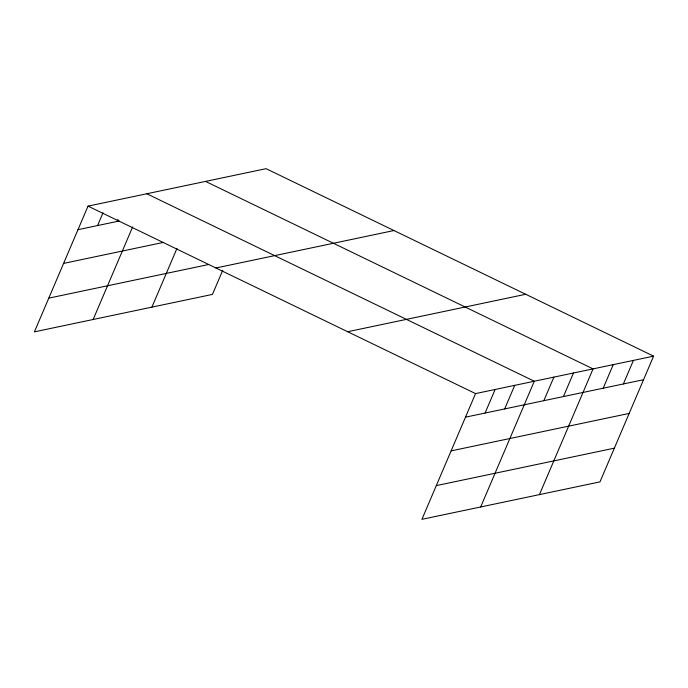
<?xml version="1.0" encoding="UTF-8"?>
<svg xmlns="http://www.w3.org/2000/svg" width="688" height="688" viewBox="0 0 688 688"><rect width="100%" height="100%" fill="white"/><g stroke="black" fill="none" stroke-linecap="round" stroke-linejoin="round"><path stroke-width="1.03" d="M653.6 356.152L475.546 393.596L421.916 519.328L599.97 481.884L653.6 356.152L266.084 168.672L88.03 206.116L34.4 331.848L212.454 294.404L222.731 270.315M97.558 225.569L103.011 212.798M117.149 221.45L117.983 219.481M93.155 319.49L132.629 226.963M151.919 307.132L176.997 248.334M485.074 413.049L495.128 389.477M504.665 408.93L514.719 385.357M480.671 506.97L534.301 381.238L146.785 193.758M543.838 400.691L553.892 377.119M563.42 396.572L573.474 373.008M539.435 494.612L593.065 368.888L205.549 181.4M603.187 388.204L613.24 364.64M623.371 383.964L633.424 360.4M77.976 229.689L119.213 221.011M63.597 263.401L163.589 242.365M48.779 298.136L208.679 264.502M215.912 267.985L393.966 230.54M347.664 331.728L525.718 294.283M465.492 417.169L643.547 379.716M451.113 450.881L629.167 413.428M436.295 485.616L614.35 448.163M88.03 206.116L475.546 393.596"/></g></svg>
